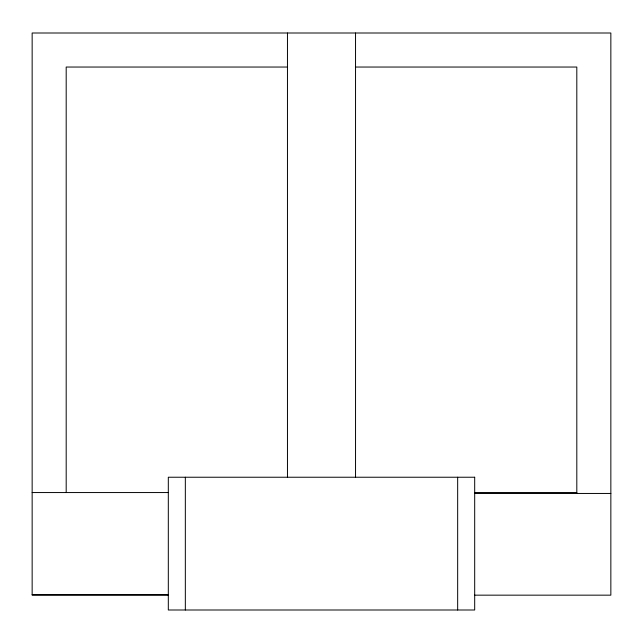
<?xml version="1.0" encoding="UTF-8"?>
<svg xmlns="http://www.w3.org/2000/svg" width="643" height="643" viewBox="0 0 643 643"><rect width="100%" height="100%" fill="white"/><g stroke="black" fill="none" stroke-linecap="round" stroke-linejoin="round"><path stroke-width="0.96" d="M287.461 67.041L66.189 67.041L66.189 492.522M355.539 67.041L576.811 67.041L576.811 493.519M32.15 492.554L168.313 492.554M474.687 492.554L576.811 492.554M474.687 493.454L610.85 493.454M32.15 594.679L168.313 594.679M168.313 595.161L32.15 595.161L32.15 33.002L610.85 33.002L610.85 595.161L474.687 595.161M457.663 477.235L457.663 609.998M355.539 33.002L355.539 477.468M287.461 33.002L287.461 477.468M185.337 477.235L185.337 609.998M474.687 477.235L168.313 477.235L168.313 609.998L474.687 609.998L474.687 477.235"/></g></svg>
